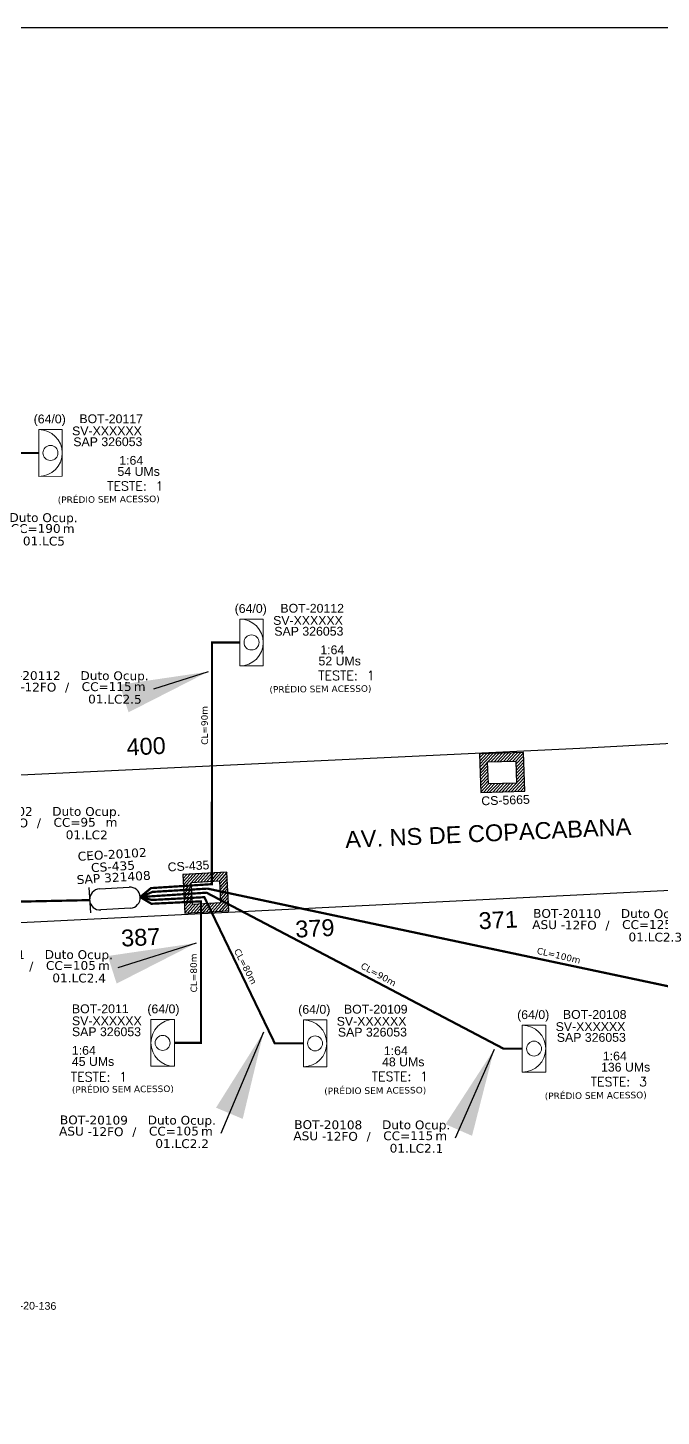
# Model space of a CAD drawing. Header units: inches. Extents: x 8603 to 10341, y 4641 to 5235.
# Drawn here: x 8938.9 to 9118.7, y 4840.8 to 5234.9 of the extents above; entities that cross this region are included whole.
import ezdxf
from ezdxf.enums import TextEntityAlignment as Align

# ---------------------------------------------------------------- set-up
doc = ezdxf.new("R2010")
doc.units = ezdxf.units.IN
doc.header["$MEASUREMENT"] = 0
for name, color, linetype in [('10.1-Caixas Subterrâneas', 5, 'Continuous'), ('20.4-CEOS', 1, 'Continuous'), ('20.5-CEO', 1, 'Continuous'), ('CAP a instalar', 1, 'FENCELINE1'), ('label_cabos', 7, 'Continuous'), ('MUB', 252, 'Continuous'), ('surveys', 7, 'Continuous'), ('SURVEYS_LEGENDAS', 7, 'Continuous')]:
    doc.layers.add(name, color=color, linetype=linetype)
doc.layers.add("20.0-LEGENDA DOS CDO'S", color=1, linetype='Continuous', lineweight=0)
doc.layers.add('20.1-CDO_INTERIOR', color=1, linetype='Continuous', lineweight=0)
doc.layers.add('Comprimeto de lance', color=7, linetype='Continuous', true_color=0xf7f7f7)
doc.styles.add('ARIAL', font='arial.ttf')
doc.styles.add('ROMANS', font='simplex')
doc.styles.add('siredit', font='verdana.ttf')
doc.linetypes.add('FENCELINE1', pattern='A,0.25,-0.1,[133,ltypeshp.shx,S=0.1,R=0,X=-0.1,Y=0],-0.1,1', length=1.45)
doc.dimstyles.new('CC', dxfattribs={"dimtxt": 1, "dimasz": 2, "dimexe": 0.18, "dimexo": 0.0625, "dimgap": 0.09, "dimtad": 0, "dimdec": 0, "dimrnd": 1, "dimzin": 0, "dimdsep": 46, "dimtxsty": 'siredit', "dimblk": 'NONE', "dimcen": 0, "dimse1": 1, "dimse2": 1, "dimsd1": 1, "dimsd2": 1, "dimclrt": 7, "dimadec": 0, "dimazin": 0, "dimtfac": 1, "dimtdec": 0, "dimtofl": 0, "dimtmove": 0, "dimatfit": 3, "dimfxl": 0, "dimtolj": 1, "dimtzin": 0, "dimarcsym": 0})

# ---------------------------------------------------------------- blocks, each defined once
blk = doc.blocks.new('*X6')
at = {"color": 0, "linetype": 'Continuous'}
for p, q in [((-1.25, 0.34099), (-0.49099, 1.1)), ((-1.25, 0.517767), (-0.667767, 1.1)), ((-1.25, 0.694544), (-0.844544, 1.1)), ((-1.25, 0.87132), (-1.02132, 1.1)), ((-1.25, 1.048097), (-1.198097, 1.1)), ((-0.789214, 0.625), (-0.314214, 1.1)), ((-0.612437, 0.625), (-0.137437, 1.1)), ((-0.43566, 0.625), (0.03934, 1.1)), ((-0.258883, 0.625), (0.216117, 1.1)), ((-0.082107, 0.625), (0.392893, 1.1)), ((0.09467, 0.625), (0.56967, 1.1)), ((0.271447, 0.625), (0.746447, 1.1)), ((0.448223, 0.625), (0.923223, 1.1)), ((0.625, 0.625), (1.1, 1.1)), ((0.801777, 0.625), (1.25, 1.073223)), ((0.8035, 0.449947), (1.25, 0.896447)), ((-1.25, 0.164214), (-0.8035, 0.610714)), ((-1.25, -0.012563), (-0.8035, 0.433937)), ((-1.25, -0.18934), (-0.8035, 0.25716)), ((-1.25, -0.366117), (-0.8035, 0.080383)), ((0.8035, 0.27317), (1.25, 0.71967)), ((0.8035, 0.096393), (1.25, 0.542893)), ((0.8035, -0.080383), (1.25, 0.366117)), ((0.8035, -0.25716), (1.25, 0.18934)), ((0.8035, -0.433937), (1.25, 0.012563)), ((-1.25, -0.542893), (-0.8035, -0.096393)), ((-1.25, -0.71967), (-0.8035, -0.27317)), ((-1.25, -0.896447), (-0.8035, -0.449947)), ((-1.25, -1.073223), (-0.801777, -0.625)), ((-1.1, -1.1), (-0.625, -0.625)), ((-0.923223, -1.1), (-0.448223, -0.625)), ((-0.746447, -1.1), (-0.271447, -0.625)), ((-0.56967, -1.1), (-0.09467, -0.625)), ((-0.392893, -1.1), (0.082107, -0.625)), ((-0.216117, -1.1), (0.258883, -0.625)), ((-0.03934, -1.1), (0.43566, -0.625)), ((0.137437, -1.1), (0.612437, -0.625)), ((0.314214, -1.1), (0.789214, -0.625)), ((0.49099, -1.1), (1.25, -0.34099)), ((0.667767, -1.1), (1.25, -0.517767)), ((0.8035, -0.610714), (1.25, -0.164214)), ((0.844544, -1.1), (1.25, -0.694544)), ((1.02132, -1.1), (1.25, -0.87132)), ((1.198097, -1.1), (1.25, -1.048097))]:
    blk.add_line(p, q, dxfattribs=at)
blk = doc.blocks.new('MANHOLE_MQ')
at = {"color": 0, "linetype": 'Continuous'}
for p, q in [((0.00000623, 0.00000569), (-0.00000627, 0.00000569)), ((-0.00000627, 0.00000569), (-0.00000627, -0.00000531)), ((0.00000623, -0.00000531), (0.00000623, 0.00000569)), ((-0.00000404, 0.00000331), (0.00000399, 0.00000331)), ((-0.00000404, -0.00000294), (-0.00000404, 0.00000331)), ((0.00000399, 0.00000331), (0.00000399, -0.00000294)), ((0.00000399, -0.00000294), (-0.00000404, -0.00000294)), ((0.00000399, -0.00000294), (0.00000399, -0.00000294)), ((-0.00000627, -0.00000531), (0.00000623, -0.00000531))]:
    blk.add_line(p, q, dxfattribs=at)
at = {"color": 0, "linetype": 'Continuous', "xscale": 5e-06, "yscale": 5e-06, "zscale": 1e-05}
blk.add_blockref('*X6', (-0.00000002, 0.00000019), dxfattribs=at)
blk = doc.blocks.new('Teste  FTTH')
at = {"color": 0, "lineweight": 0, "style": 'ROMANS'}
for tag, p in [('TESTE', (-2.302, -0.29)), ('QTDE', (0.212, -0.29))]:
    blk.add_attdef(tag, p, '', height=0.48, dxfattribs=at)
for tag, p, flags in [('FID', (-2.227, -1.253), 1), ('FATOR', (-2.227, -2.028), 3), ('ID_ATIVIDADE', (-2.227, -2.716), 3)]:
    blk.add_attdef(tag, p, '', height=0.48, dxfattribs=dict(at, flags=flags))
blk = doc.blocks.new('*U14')
at = {"layer": '20.5-CEO'}
for p, q in [((-1.56, 1.26), (1.8, 1.26)), ((1.8, -1.13), (-1.56, -1.13))]:
    blk.add_line(p, q, dxfattribs=at)
blk.add_lwpolyline([(-2.75, 1.51), (-2.75, -1.38)], dxfattribs=at)
for centre, start, end in [((-1.56, 0.07), 90, 270), ((1.8, 0.07), 270, 90)]:
    blk.add_arc(centre, 1.2, start, end, dxfattribs=at)
at = {"layer": '20.5-CEO', "color": 7, "style": 'siredit'}
for tag, p in [('FID', (0.11, 5.61)), ('LOCAL', (0.12, 4.23)), ('SAP', (0.12, 2.97)), ('FIBRAS_RESERVA', (0.12, -1.94))]:
    blk.add_attdef(tag, text='', height=1.01, dxfattribs=at).set_placement(p, align=Align.TOP_CENTER)
for tag, flags, p in [('ID_ATIVIDADE', 3, (0.11, -3.51)), ('FATOR', 1, (0.11, -4.82))]:
    blk.add_attdef(tag, text='', height=1.01, dxfattribs=dict(at, flags=flags)).set_placement(p, align=Align.TOP_CENTER)
at = {"layer": '20.5-CEO', "color": 7, "style": 'siredit', "flags": 3}
blk.add_attdef('QTDE', (-4.88, -7.06), '', height=1.01, dxfattribs=at)
blk = doc.blocks.new('Inst CB DT OCUP CFOA-SM-ASU-120-S-12')
at = {"layer": 'label_cabos', "color": 0, "style": 'siredit'}
for tag, flags, p in [('ID_ATIVIDADE', 3, (1.31, 2.67)), ('FATOR', 1, (11.56, 2.55))]:
    blk.add_attdef(tag, text='', height=1, rotation=359.69, dxfattribs=dict(at, flags=flags)).set_placement(p, align=Align.MIDDLE_CENTER)
for tag, p in [('DESTINO_CABO', (3.13, 1.26)), ('TIPO_CABO', (13.11, 1.24)), ('TIPO_CABO', (1.26, 0)), ('CABO', (4.69, -0.05)), ('/', (7.71, -0.05)), ('LANCE', (10.91, 0)), ('UND', (15.96, 0)), ('FID', (13.15, -1.41))]:
    blk.add_attdef(tag, text='', height=1, rotation=359.69, dxfattribs=at).set_placement(p, align=Align.MIDDLE_CENTER)
blk.add_attdef('QTDE', (12.43, -0.47), '', height=1, rotation=359.69, dxfattribs=at)
blk = doc.blocks.new('_None')

msp = doc.modelspace()

# ---------------------------------------------------------------- linework, layer by layer
msp.add_lwpolyline([(8603.02, 4640.95), (9441.58, 4640.95), (9441.58, 5234.95), (8603.02, 5234.95), (8603.02, 4640.95)])
at = {"layer": '20.1-CDO_INTERIOR', "color": 0, "lineweight": 18}
for points in [[(8948.65, 5107.63), (8948.65, 5120.91), (8942.01, 5120.9), (8942.01, 5107.62)], [(9005.72, 5053.84), (9005.72, 5067.12), (8999.08, 5067.11), (8999.08, 5053.83)], [(8973.85, 4940.17), (8973.85, 4953.45), (8980.49, 4953.46), (8980.5, 4940.18)], [(9023.77, 4940.04), (9023.77, 4953.32), (9017.13, 4953.32), (9017.13, 4940.04)], [(9085.93, 4938.54), (9085.93, 4951.82), (9079.28, 4951.82), (9079.29, 4938.54)]]:
    msp.add_lwpolyline(points, close=True, dxfattribs=at)
for centre in [(8945.33, 5114.27), (9002.4, 5060.47), (8977.17, 4946.81), (9020.45, 4946.68), (9082.61, 4945.18)]:
    msp.add_circle(centre, 2.13, dxfattribs=at)
for centre, start, end in [((8942.01, 5114.26), 270.0276, 90.0276), ((8999.08, 5060.47), 270.0276, 90.0276), ((8980.49, 4946.82), 90.0276, 270.0276), ((9017.13, 4946.68), 270.0276, 90.0276), ((9079.29, 4945.18), 270.0276, 90.0276)]:
    msp.add_arc(centre, 6.64, start, end, dxfattribs=at)
at = {"layer": 'CAP a instalar', "color": 0, "linetype": 'FENCELINE1', "ltscale": 5, "const_width": 0.635}
for points in [[(8749.64, 4911.16), (8753.64, 4914.25), (8771.39, 4921.05), (8907.93, 5005.04), (8868.9, 5078.93), (8894.09, 5114.26), (8942.01, 5114.26)], [(8999.08, 5060.47), (8991.19, 5060.47), (8991.16, 4991.87), (8973.86, 4990.75), (8970.8, 4988.21)], [(8970.8, 4988.21), (8974.29, 4989.67), (8989.91, 4990.6), (9127.15, 4961.52), (9133.02, 4961.52)], [(8970.8, 4988.21), (8989.62, 4989.45), (9073.93, 4945.18), (9079.29, 4945.18)], [(8749.64, 4911.16), (8754.34, 4913.26), (8771.55, 4920.11), (8883.79, 4985.76), (8956.46, 4987.34)], [(8970.8, 4988.21), (8973.99, 4986.3), (8988.07, 4986.99), (8988.05, 4946.82), (8980.49, 4946.81)], [(8970.8, 4988.21), (8974.09, 4987.38), (8989.01, 4988.17), (9009.01, 4946.68), (9017.13, 4946.68)]]:
    msp.add_lwpolyline(points, dxfattribs=at)
at = {"layer": 'MUB'}
for points in [[(8920.88, 5022.11), (9095.59, 5030.49), (9156.65, 5033.76)], [(9159.38, 4991.97), (8891.08, 4978.63), (8872.59, 4972.8), (8849.07, 4959.41), (8796.5, 4924.83), (8793.73, 4919.47), (8791.85, 4914.12), (8791.69, 4907.71), (8791.63, 4902.07), (8793.51, 4896.3), (8794.37, 4894.97)]]:
    msp.add_lwpolyline(points, dxfattribs=at)

# ---------------------------------------------------------------- block references
at = {"layer": '10.1-Caixas Subterrâneas', "color": 30, "xscale": 999336.1072223695, "yscale": 999336.1072223695, "zscale": 999336.1072223695}
for p, rotation in [((9073.52, 5023.74), 181.8852904095681), ((8989.42, 4989.63), 183.0746198466068)]:
    msp.add_blockref('MANHOLE_MQ', p, dxfattribs=dict(at, rotation=rotation))
at = {"layer": "20.0-LEGENDA DOS CDO'S", "color": 0, "lineweight": 0, "xscale": 5.470312499999911, "yscale": 5.470312500000089, "zscale": 5.470312499999978, "rotation": 0.0040785621055283}
for p, values in [((8974, 5105.16), {'TESTE': 'TESTE:', 'QTDE': '1'}), ((9033.93, 5051.37), {'TESTE': 'TESTE:', 'QTDE': '1'}), ((8963.68, 4937.45), {'TESTE': 'TESTE:', 'QTDE': '1'}), ((9049.12, 4937.57), {'TESTE': 'TESTE:', 'QTDE': '1'}), ((9111.28, 4936.07), {'TESTE': 'TESTE:', 'QTDE': '3'})]:
    msp.add_blockref('Teste  FTTH', p, dxfattribs=at).add_auto_attribs(values)
at = {"layer": '20.5-CEO', "color": 0, "lineweight": 0}
ref = msp.add_blockref('*U14', (8963.34, 4987.59), dxfattribs=dict(at, xscale=2.500000000000145, yscale=2.5, zscale=2.5, rotation=3.485310801152172))
ref.add_attrib('LOCAL', 'CS-435', dxfattribs={"color": 7, "height": 2.534, "rotation": 3.4853, "style": 'siredit'}).set_placement((8963, 4998.17), align=Align.TOP_CENTER)
ref.add_attrib('SAP', 'SAP 321408', dxfattribs={"color": 7, "height": 2.534, "rotation": 3.4853, "style": 'siredit'}).set_placement((8963.19, 4995.03), align=Align.TOP_CENTER)
ref.add_attrib('FID', 'CEO-20102', dxfattribs={"layer": '20.4-CEOS', "color": 7, "height": 2.524, "rotation": 3.4853, "style": 'siredit'}).set_placement((8962.76, 5001.59), align=Align.TOP_CENTER)
at = {"layer": 'label_cabos', "color": 0, "lineweight": 0}
ref = msp.add_blockref('Inst CB DT OCUP CFOA-SM-ASU-120-S-12', (8910.59, 5092.79), dxfattribs=dict(at, xscale=2.5, yscale=2.5, zscale=2.5))
ref.add_attrib('DESTINO_CABO', 'BOT-20117', dxfattribs={"color": 0, "height": 2.5, "rotation": 359.69, "style": 'siredit'}).set_placement((8918.42, 5095.94), align=Align.MIDDLE_CENTER)
ref.add_attrib('CABO', '12FO', dxfattribs={"color": 0, "height": 2.5, "rotation": 359.69, "style": 'siredit'}).set_placement((8922.3, 5092.66), align=Align.MIDDLE_CENTER)
ref.add_attrib('TIPO_CABO', 'Duto Ocup.', dxfattribs={"color": 0, "height": 2.5, "rotation": 359.69, "style": 'siredit'}).set_placement((8943.36, 5095.9), align=Align.MIDDLE_CENTER)
ref.add_attrib('/', '/', dxfattribs={"color": 0, "height": 2.5, "rotation": 359.69, "style": 'siredit'}).set_placement((8929.87, 5092.66), align=Align.MIDDLE_CENTER)
ref.add_attrib('TIPO_CABO', 'ASU - ', dxfattribs={"color": 0, "height": 2.5, "rotation": 359.69, "style": 'siredit'}).set_placement((8913.74, 5092.78), align=Align.MIDDLE_CENTER)
ref.add_attrib('FID', '01.LC5', dxfattribs={"color": 0, "height": 2.5, "rotation": 359.69, "style": 'siredit'}).set_placement((8943.46, 5089.25), align=Align.MIDDLE_CENTER)
ref.add_attrib('LANCE', 'CC=', dxfattribs={"color": 0, "height": 2.5, "rotation": 359.69, "style": 'siredit'}).set_placement((8937.86, 5092.79), align=Align.MIDDLE_CENTER)
ref.add_attrib('QTDE', '190', (8941.66, 5091.6), dxfattribs={"color": 0, "height": 2.5, "rotation": 359.69, "style": 'siredit'})
ref.add_attrib('UND', 'm', dxfattribs={"color": 0, "height": 2.5, "rotation": 359.69, "style": 'siredit'}).set_placement((8950.5, 5092.79), align=Align.MIDDLE_CENTER)
ref = msp.add_blockref('Inst CB DT OCUP CFOA-SM-ASU-120-S-12', (8930.75, 5047.92), dxfattribs=dict(at, xscale=2.5, yscale=2.5, zscale=2.5))
ref.add_attrib('DESTINO_CABO', 'BOT-20112', dxfattribs={"color": 0, "height": 2.5, "rotation": 359.69, "style": 'siredit'}).set_placement((8938.58, 5051.08), align=Align.MIDDLE_CENTER)
ref.add_attrib('CABO', '12FO', dxfattribs={"color": 0, "height": 2.5, "rotation": 359.69, "style": 'siredit'}).set_placement((8942.47, 5047.79), align=Align.MIDDLE_CENTER)
ref.add_attrib('TIPO_CABO', 'Duto Ocup.', dxfattribs={"color": 0, "height": 2.5, "rotation": 359.69, "style": 'siredit'}).set_placement((8963.52, 5051.03), align=Align.MIDDLE_CENTER)
ref.add_attrib('/', '/', dxfattribs={"color": 0, "height": 2.5, "rotation": 359.69, "style": 'siredit'}).set_placement((8950.04, 5047.79), align=Align.MIDDLE_CENTER)
ref.add_attrib('TIPO_CABO', 'ASU - ', dxfattribs={"color": 0, "height": 2.5, "rotation": 359.69, "style": 'siredit'}).set_placement((8933.91, 5047.91), align=Align.MIDDLE_CENTER)
ref.add_attrib('FID', '01.LC2.5', dxfattribs={"color": 0, "height": 2.5, "rotation": 359.69, "style": 'siredit'}).set_placement((8963.62, 5044.38), align=Align.MIDDLE_CENTER)
ref.add_attrib('LANCE', 'CC=', dxfattribs={"color": 0, "height": 2.5, "rotation": 359.69, "style": 'siredit'}).set_placement((8958.02, 5047.92), align=Align.MIDDLE_CENTER)
ref.add_attrib('QTDE', '115', (8961.82, 5046.73), dxfattribs={"color": 0, "height": 2.5, "rotation": 359.69, "style": 'siredit'})
ref.add_attrib('UND', 'm', dxfattribs={"color": 0, "height": 2.5, "rotation": 359.69, "style": 'siredit'}).set_placement((8970.66, 5047.92), align=Align.MIDDLE_CENTER)
ref = msp.add_blockref('Inst CB DT OCUP CFOA-SM-ASU-120-S-12', (8922.75, 5009.39), dxfattribs=dict(at, xscale=2.5, yscale=2.5, zscale=2.5))
ref.add_attrib('DESTINO_CABO', 'CEO-20102', dxfattribs={"color": 0, "height": 2.5, "rotation": 359.69, "style": 'siredit'}).set_placement((8930.58, 5012.55), align=Align.MIDDLE_CENTER)
ref.add_attrib('CABO', '12FO', dxfattribs={"color": 0, "height": 2.5, "rotation": 359.69, "style": 'siredit'}).set_placement((8934.46, 5009.26), align=Align.MIDDLE_CENTER)
ref.add_attrib('TIPO_CABO', 'Duto Ocup.', dxfattribs={"color": 0, "height": 2.5, "rotation": 359.69, "style": 'siredit'}).set_placement((8955.52, 5012.5), align=Align.MIDDLE_CENTER)
ref.add_attrib('/', '/', dxfattribs={"color": 0, "height": 2.5, "rotation": 359.69, "style": 'siredit'}).set_placement((8942.03, 5009.26), align=Align.MIDDLE_CENTER)
ref.add_attrib('TIPO_CABO', 'ASU - ', dxfattribs={"color": 0, "height": 2.5, "rotation": 359.69, "style": 'siredit'}).set_placement((8925.9, 5009.38), align=Align.MIDDLE_CENTER)
ref.add_attrib('FID', '01.LC2', dxfattribs={"color": 0, "height": 2.5, "rotation": 359.69, "style": 'siredit'}).set_placement((8955.62, 5005.86), align=Align.MIDDLE_CENTER)
ref.add_attrib('LANCE', 'CC=', dxfattribs={"color": 0, "height": 2.5, "rotation": 359.69, "style": 'siredit'}).set_placement((8950.02, 5009.4), align=Align.MIDDLE_CENTER)
ref.add_attrib('QTDE', '95', (8953.82, 5008.21), dxfattribs={"color": 0, "height": 2.5, "rotation": 359.69, "style": 'siredit'})
ref.add_attrib('UND', 'm', dxfattribs={"color": 0, "height": 2.5, "rotation": 359.69, "style": 'siredit'}).set_placement((8962.66, 5009.4), align=Align.MIDDLE_CENTER)
ref = msp.add_blockref('Inst CB DT OCUP CFOA-SM-ASU-120-S-12', (9084.17, 4980.38), dxfattribs=dict(at, xscale=2.5, yscale=2.5, zscale=2.5))
ref.add_attrib('DESTINO_CABO', 'BOT-20110', dxfattribs={"color": 0, "height": 2.5, "rotation": 359.69, "style": 'siredit'}).set_placement((9092, 4983.53), align=Align.MIDDLE_CENTER)
ref.add_attrib('CABO', '12FO', dxfattribs={"color": 0, "height": 2.5, "rotation": 359.69, "style": 'siredit'}).set_placement((9095.89, 4980.25), align=Align.MIDDLE_CENTER)
ref.add_attrib('TIPO_CABO', 'Duto Ocup.', dxfattribs={"color": 0, "height": 2.5, "rotation": 359.69, "style": 'siredit'}).set_placement((9116.94, 4983.49), align=Align.MIDDLE_CENTER)
ref.add_attrib('/', '/', dxfattribs={"color": 0, "height": 2.5, "rotation": 359.69, "style": 'siredit'}).set_placement((9103.46, 4980.25), align=Align.MIDDLE_CENTER)
ref.add_attrib('TIPO_CABO', 'ASU - ', dxfattribs={"color": 0, "height": 2.5, "rotation": 359.69, "style": 'siredit'}).set_placement((9087.33, 4980.37), align=Align.MIDDLE_CENTER)
ref.add_attrib('FID', '01.LC2.3', dxfattribs={"color": 0, "height": 2.5, "rotation": 359.69, "style": 'siredit'}).set_placement((9117.04, 4976.84), align=Align.MIDDLE_CENTER)
ref.add_attrib('LANCE', 'CC=', dxfattribs={"color": 0, "height": 2.5, "rotation": 359.69, "style": 'siredit'}).set_placement((9111.45, 4980.38), align=Align.MIDDLE_CENTER)
ref.add_attrib('QTDE', '125', (9115.25, 4979.19), dxfattribs={"color": 0, "height": 2.5, "rotation": 359.69, "style": 'siredit'})
ref.add_attrib('UND', 'm', dxfattribs={"color": 0, "height": 2.5, "rotation": 359.69, "style": 'siredit'}).set_placement((9124.08, 4980.38), align=Align.MIDDLE_CENTER)
ref = msp.add_blockref('Inst CB DT OCUP CFOA-SM-ASU-120-S-12', (8920.6, 4968.76), dxfattribs=dict(at, xscale=2.5, yscale=2.5, zscale=2.5))
ref.add_attrib('DESTINO_CABO', 'BOT-20111', dxfattribs={"color": 0, "height": 2.5, "rotation": 359.69, "style": 'siredit'}).set_placement((8928.42, 4971.91), align=Align.MIDDLE_CENTER)
ref.add_attrib('CABO', '12FO', dxfattribs={"color": 0, "height": 2.5, "rotation": 359.69, "style": 'siredit'}).set_placement((8932.31, 4968.63), align=Align.MIDDLE_CENTER)
ref.add_attrib('TIPO_CABO', 'Duto Ocup.', dxfattribs={"color": 0, "height": 2.5, "rotation": 359.69, "style": 'siredit'}).set_placement((8953.37, 4971.87), align=Align.MIDDLE_CENTER)
ref.add_attrib('/', '/', dxfattribs={"color": 0, "height": 2.5, "rotation": 359.69, "style": 'siredit'}).set_placement((8939.88, 4968.63), align=Align.MIDDLE_CENTER)
ref.add_attrib('TIPO_CABO', 'ASU - ', dxfattribs={"color": 0, "height": 2.5, "rotation": 359.69, "style": 'siredit'}).set_placement((8923.75, 4968.75), align=Align.MIDDLE_CENTER)
ref.add_attrib('FID', '01.LC2.4', dxfattribs={"color": 0, "height": 2.5, "rotation": 359.69, "style": 'siredit'}).set_placement((8953.46, 4965.22), align=Align.MIDDLE_CENTER)
ref.add_attrib('LANCE', 'CC=', dxfattribs={"color": 0, "height": 2.5, "rotation": 359.69, "style": 'siredit'}).set_placement((8947.87, 4968.76), align=Align.MIDDLE_CENTER)
ref.add_attrib('QTDE', '105', (8951.67, 4967.57), dxfattribs={"color": 0, "height": 2.5, "rotation": 359.69, "style": 'siredit'})
ref.add_attrib('UND', 'm', dxfattribs={"color": 0, "height": 2.5, "rotation": 359.69, "style": 'siredit'}).set_placement((8960.51, 4968.76), align=Align.MIDDLE_CENTER)
ref = msp.add_blockref('Inst CB DT OCUP CFOA-SM-ASU-120-S-12', (8949.84, 4921.75), dxfattribs=dict(at, xscale=2.5, yscale=2.5, zscale=2.5))
ref.add_attrib('DESTINO_CABO', 'BOT-20109', dxfattribs={"color": 0, "height": 2.5, "rotation": 359.69, "style": 'siredit'}).set_placement((8957.66, 4924.91), align=Align.MIDDLE_CENTER)
ref.add_attrib('CABO', '12FO', dxfattribs={"color": 0, "height": 2.5, "rotation": 359.69, "style": 'siredit'}).set_placement((8961.55, 4921.62), align=Align.MIDDLE_CENTER)
ref.add_attrib('TIPO_CABO', 'Duto Ocup.', dxfattribs={"color": 0, "height": 2.5, "rotation": 359.69, "style": 'siredit'}).set_placement((8982.61, 4924.86), align=Align.MIDDLE_CENTER)
ref.add_attrib('/', '/', dxfattribs={"color": 0, "height": 2.5, "rotation": 359.69, "style": 'siredit'}).set_placement((8969.12, 4921.62), align=Align.MIDDLE_CENTER)
ref.add_attrib('TIPO_CABO', 'ASU - ', dxfattribs={"color": 0, "height": 2.5, "rotation": 359.69, "style": 'siredit'}).set_placement((8952.99, 4921.74), align=Align.MIDDLE_CENTER)
ref.add_attrib('FID', '01.LC2.2', dxfattribs={"color": 0, "height": 2.5, "rotation": 359.69, "style": 'siredit'}).set_placement((8982.7, 4918.22), align=Align.MIDDLE_CENTER)
ref.add_attrib('LANCE', 'CC=', dxfattribs={"color": 0, "height": 2.5, "rotation": 359.69, "style": 'siredit'}).set_placement((8977.11, 4921.75), align=Align.MIDDLE_CENTER)
ref.add_attrib('QTDE', '105', (8980.91, 4920.56), dxfattribs={"color": 0, "height": 2.5, "rotation": 359.69, "style": 'siredit'})
ref.add_attrib('UND', 'm', dxfattribs={"color": 0, "height": 2.5, "rotation": 359.69, "style": 'siredit'}).set_placement((8989.74, 4921.75), align=Align.MIDDLE_CENTER)
ref = msp.add_blockref('Inst CB DT OCUP CFOA-SM-ASU-120-S-12', (9016.36, 4920.43), dxfattribs=dict(at, xscale=2.5, yscale=2.5, zscale=2.5))
ref.add_attrib('DESTINO_CABO', 'BOT-20108', dxfattribs={"color": 0, "height": 2.5, "rotation": 359.69, "style": 'siredit'}).set_placement((9024.19, 4923.58), align=Align.MIDDLE_CENTER)
ref.add_attrib('CABO', '12FO', dxfattribs={"color": 0, "height": 2.5, "rotation": 359.69, "style": 'siredit'}).set_placement((9028.08, 4920.3), align=Align.MIDDLE_CENTER)
ref.add_attrib('TIPO_CABO', 'Duto Ocup.', dxfattribs={"color": 0, "height": 2.5, "rotation": 359.69, "style": 'siredit'}).set_placement((9049.14, 4923.54), align=Align.MIDDLE_CENTER)
ref.add_attrib('/', '/', dxfattribs={"color": 0, "height": 2.5, "rotation": 359.69, "style": 'siredit'}).set_placement((9035.65, 4920.3), align=Align.MIDDLE_CENTER)
ref.add_attrib('TIPO_CABO', 'ASU - ', dxfattribs={"color": 0, "height": 2.5, "rotation": 359.69, "style": 'siredit'}).set_placement((9019.52, 4920.41), align=Align.MIDDLE_CENTER)
ref.add_attrib('FID', '01.LC2.1', dxfattribs={"color": 0, "height": 2.5, "rotation": 359.69, "style": 'siredit'}).set_placement((9049.23, 4916.89), align=Align.MIDDLE_CENTER)
ref.add_attrib('LANCE', 'CC=', dxfattribs={"color": 0, "height": 2.5, "rotation": 359.69, "style": 'siredit'}).set_placement((9043.64, 4920.43), align=Align.MIDDLE_CENTER)
ref.add_attrib('QTDE', '115', (9047.44, 4919.24), dxfattribs={"color": 0, "height": 2.5, "rotation": 359.69, "style": 'siredit'})
ref.add_attrib('UND', 'm', dxfattribs={"color": 0, "height": 2.5, "rotation": 359.69, "style": 'siredit'}).set_placement((9056.27, 4920.43), align=Align.MIDDLE_CENTER)

# ---------------------------------------------------------------- texts
at = {"color": 0, "lineweight": 0, "char_height": 1.8521, "width": 35.9519, "attachment_point": 5, "rotation": 0.5611, "style": 'siredit'}
for s, insert in [('\\A1;(PRÉDIO SEM ACESSO)', (8961.86, 5100.94)), ('\\A1;(PRÉDIO SEM ACESSO)', (9021.98, 5047.11)), ('\\A1;{\\C256;(PRÉDIO SEM ACESSO)}', (8965.88, 4933.51)), ('\\A1;(PRÉDIO SEM ACESSO)', (9037.53, 4933.12)), ('\\A1;(PRÉDIO SEM ACESSO)', (9100.13, 4931.73))]:
    msp.add_mtext(s, dxfattribs=dict(at, insert=insert))
at = {"layer": '10.1-Caixas Subterrâneas', "color": 30, "style": 'ARIAL'}
for s, rotation, p in [('CS-5665', 1.8853, (9067.68, 5014.24)), ('CS-435', 3.0746, (8978.66, 4995.47))]:
    msp.add_text(s, height=2.5, rotation=rotation, dxfattribs=at).set_placement(p)
at = {"layer": "20.0-LEGENDA DOS CDO'S", "color": 0, "style": 'ARIAL'}
for rotation, p in [(0.0828, (8945.11, 5122.66)), (0.0828, (9002.18, 5068.87)), (359.9724, (8977.39, 4955.21)), (0.0828, (9020.23, 4955.08)), (0.0828, (9082.38, 4953.58))]:
    msp.add_text('(64/0)', height=2.5, rotation=rotation, dxfattribs=at).set_placement(p, align=Align.CENTER)
for s, rotation, p in [('BOT-20117', 359.9372, (8953.53, 5122.72)), ('SV-XXXXXX', 0.0828, (8951.47, 5119.27)), ('SAP 326053', 0.0828, (8951.81, 5116.18)), ('1:64', 0.0828, (8964.86, 5110.91)), ('54 UMs', 0.0828, (8964.35, 5107.74)), ('BOT-20112', 359.9372, (9010.6, 5068.93)), ('SV-XXXXXX', 0.0828, (9008.54, 5065.47)), ('SAP 326053', 0.0828, (9008.88, 5062.39)), ('52 UMs', 0.0828, (9021.42, 5053.95)), ('1:64', 0.0828, (9021.94, 5057.12)), ('SV-XXXXXX', 359.9724, (8951.43, 4951.82)), ('BOT-2011', 0.118, (8951.42, 4955.23)), ('SV-XXXXXX', 0.0828, (9026.59, 4951.68)), ('BOT-20109', 359.9372, (9028.65, 4955.14)), ('BOT-20108', 359.9372, (9090.81, 4953.64)), ('SAP 326053', 359.9724, (8951.42, 4948.73)), ('SAP 326053', 0.0828, (9026.93, 4948.6)), ('SV-XXXXXX', 0.0828, (9088.75, 4950.18)), ('SAP 326053', 0.0828, (9089.08, 4947.1)), ('45 UMs', 359.9724, (8951.4, 4940.28)), ('1:64', 359.9724, (8951.4, 4943.44)), ('48 UMs', 0.0828, (9039.47, 4940.16)), ('1:64', 0.0828, (9039.98, 4943.33)), ('1:64', 0.0828, (9102.14, 4941.83)), ('136 UMs', 0.0828, (9101.63, 4938.66))]:
    msp.add_text(s, height=2.5, rotation=rotation, dxfattribs=at).set_placement(p)
at = {"layer": 'Comprimeto de lance', "ltscale": 0.5, "width": 22.2227, "attachment_point": 5, "style": 'siredit'}
for s, insert, char_height, rotation in [('\\A1;CL=90m', (8989.08, 5036.93), 1.852, 90.6002), ('\\A1;CL=100m', (9089.63, 4971.6), 1.8521, 346.791), ('\\A1;CL=80m', (8986, 4966.65), 1.852, 90.6002), ('\\A1;CL=80m', (9000.68, 4968.51), 1.852, 297.381), ('\\A1;CL=90m', (9038.45, 4966.23), 1.852, 330.8896)]:
    msp.add_mtext(s, dxfattribs=dict(at, insert=insert, char_height=char_height, rotation=rotation))
at = {"layer": 'MUB', "style": 'ARIAL'}
msp.add_text('AV. NS DE COPACABANA', height=4.7812, rotation=2.6426, dxfattribs=at).set_placement((9029.1, 5002.11))
at = {"layer": 'surveys', "style": 'ARIAL'}
for s, p in [('400', (8972.47, 5031.01)), ('379', (9020.39, 4979.34)), ('371', (9072.44, 4981.71)), ('387', (8970.94, 4976.79))]:
    msp.add_text(s, height=4.781, rotation=2.7472, dxfattribs=at).set_placement(p, align=Align.MIDDLE_CENTER)
at = {"layer": 'SURVEYS_LEGENDAS', "color": 0, "style": 'ARIAL'}
msp.add_text('R1507391-12-20-136', height=2.1707, rotation=359.2939, dxfattribs=at).set_placement((8918.16, 4871.39))

# ---------------------------------------------------------------- leaders
at = {"layer": 'label_cabos'}
for points in [[(8990.06, 5052.15), (8974.61, 5047.23)], [(8986.68, 4975.15), (8964.45, 4968.07)], [(9005.82, 4949.87), (8993.69, 4921.07)], [(9071.29, 4944.98), (9060.22, 4919.74)]]:
    msp.add_leader(points, dimstyle='CC', override={"dimasz": 25, "dimgap": 0.09, "dimtad": 0}, dxfattribs=at)

doc.saveas('drawing.dxf')
